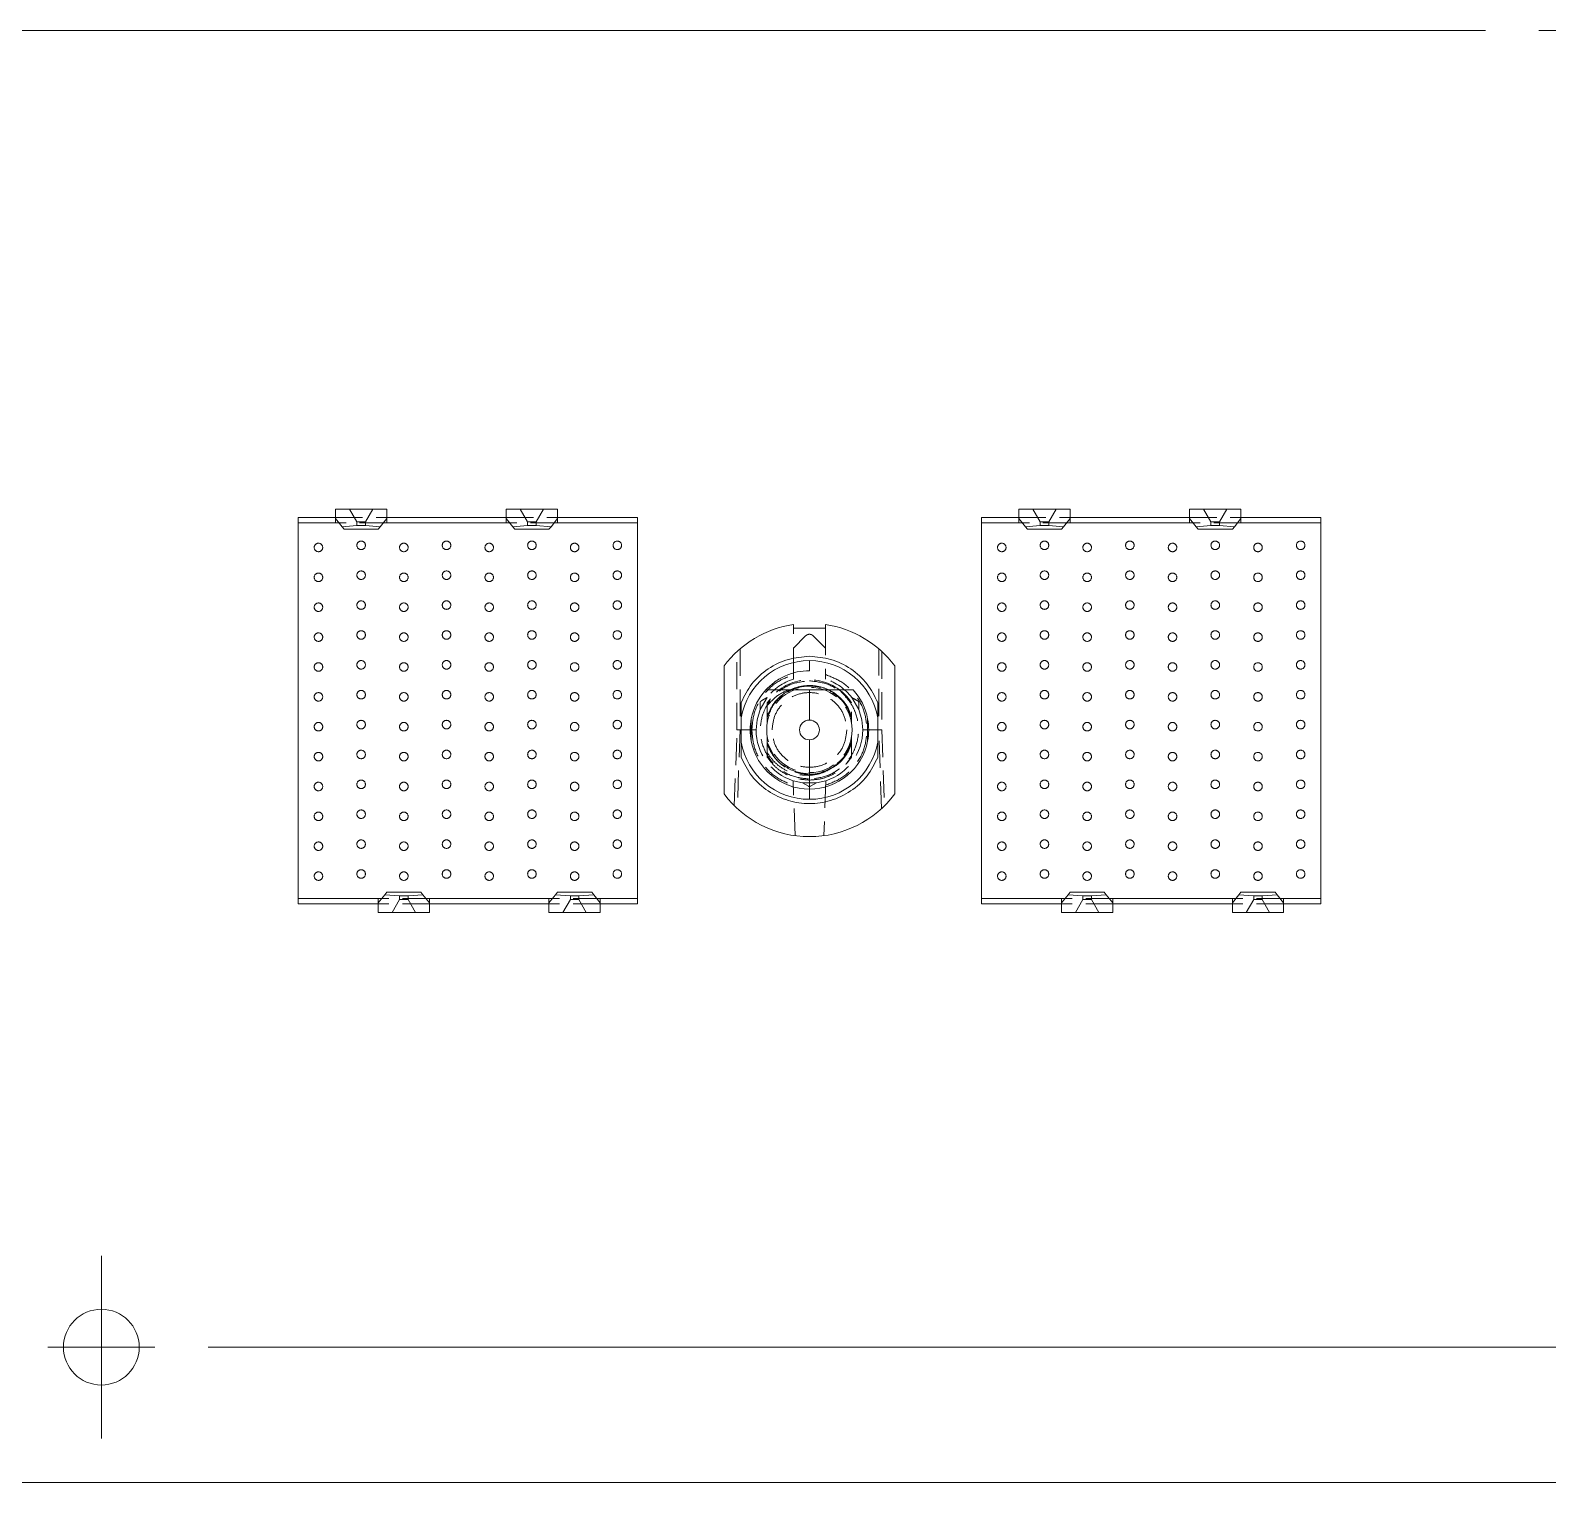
# Model space of a CAD drawing. Header units: millimetres. Extents: x -17 to 589, y 5 to 415.
# Drawn here: x 219.4 to 290.5, y 96.4 to 164.4 of the extents above; entities that cross this region are included whole.
import ezdxf

# ---------------------------------------------------------------- set-up
doc = ezdxf.new("R2010")
doc.units = ezdxf.units.MM
doc.linetypes.add('HIDDEN', pattern=[1.905, 1.27, -0.635])

# ---------------------------------------------------------------- blocks, each defined once
blk = doc.blocks.new('SW_CENTERMARKSYMBOL_1')
at = {"color": 0, "linetype": 'Continuous', "lineweight": 0}
for p, q in [((99.77, 0), (5, 0)), ((104.77, 0), (102.27, 0))]:
    blk.add_line(p, q, dxfattribs=at)
blk = doc.blocks.new('SW_CENTERMARKSYMBOL_0')
at = {"color": 0, "linetype": 'Continuous', "lineweight": 0}
for p, q in [((0, 2.5), (0, 4.275)), ((0, 0), (0, 2.5)), ((0, 0), (-2.5, 0)), ((0, 0), (0, -2.5)), ((0, 0), (2.5, 0)), ((134.7, 0), (5, 0)), ((0, -2.5), (0, -4.275))]:
    blk.add_line(p, q, dxfattribs=at)
blk = doc.blocks.new('d')
at = {"color": 5, "lineweight": 15}
blk.add_line((685.799, 50.932), (1117.599, 50.932), dxfattribs=at)
blk.add_circle((831.849, 57.282), 1.775, dxfattribs=at)
at = {"color": 5, "lineweight": 0}
for name, p in [('SW_CENTERMARKSYMBOL_1', (796.919, 118.982)), ('SW_CENTERMARKSYMBOL_0', (831.849, 57.282))]:
    blk.add_blockref(name, p, dxfattribs=at)

msp = doc.modelspace()

# ---------------------------------------------------------------- linework, layer by layer
at = {"color": 7, "linetype": 'Continuous', "lineweight": 15}
for p, q in [((231.9269, 141.6139), (233.6769, 141.6139)), ((231.9269, 141.6139), (231.9269, 141.3639)), ((233.6769, 141.5639), (233.6769, 142.0139)), ((233.6769, 142.0139), (234.3305, 142.0139)), ((233.9816, 141.1831), (233.6769, 141.5639)), ((233.6769, 141.3639), (233.6769, 141.5639)), ((234.3305, 142.0139), (234.6769, 141.4139)), ((234.3305, 142.0139), (235.4233, 142.0139)), ((235.0769, 141.4139), (235.4233, 142.0139)), ((235.4233, 142.0139), (236.0769, 142.0139)), ((235.7723, 141.1831), (236.0769, 141.5639)), ((236.0769, 142.0139), (236.0769, 141.5639)), ((236.0769, 141.6139), (241.6769, 141.6139)), ((236.0769, 141.5639), (236.0769, 141.3639)), ((241.6769, 141.5639), (241.6769, 142.0139)), ((241.6769, 142.0139), (242.3305, 142.0139)), ((241.9816, 141.1831), (241.6769, 141.5639)), ((241.6769, 141.3639), (241.6769, 141.5639)), ((242.3305, 142.0139), (242.6769, 141.4139)), ((242.3305, 142.0139), (243.4233, 142.0139)), ((243.0769, 141.4139), (243.4233, 142.0139)), ((243.4233, 142.0139), (244.0769, 142.0139)), ((244.0769, 141.5639), (243.7723, 141.1831)), ((244.0769, 142.0139), (244.0769, 141.5639)), ((244.0769, 141.6139), (247.8269, 141.6139)), ((244.0769, 141.5639), (244.0769, 141.3639)), ((247.8269, 141.6139), (247.8269, 141.3639)), ((263.9369, 141.6139), (265.6869, 141.6139)), ((263.9369, 141.6139), (263.9369, 141.3639)), ((265.6869, 141.5639), (265.6869, 142.0139)), ((265.6869, 142.0139), (266.3405, 142.0139)), ((265.9916, 141.1831), (265.6869, 141.5639)), ((265.6869, 141.3639), (265.6869, 141.5639)), ((266.3405, 142.0139), (266.6869, 141.4139)), ((266.3405, 142.0139), (267.4333, 142.0139)), ((267.0869, 141.4139), (267.4333, 142.0139)), ((267.4333, 142.0139), (268.0869, 142.0139)), ((267.7823, 141.1831), (268.0869, 141.5639)), ((268.0869, 142.0139), (268.0869, 141.5639)), ((268.0869, 141.6139), (273.6869, 141.6139)), ((268.0869, 141.5639), (268.0869, 141.3639)), ((273.6869, 141.5639), (273.6869, 142.0139)), ((273.6869, 142.0139), (274.3405, 142.0139)), ((273.9916, 141.1831), (273.6869, 141.5639)), ((273.6869, 141.3639), (273.6869, 141.5639)), ((274.3405, 142.0139), (274.6869, 141.4139)), ((274.3405, 142.0139), (275.4333, 142.0139)), ((275.0869, 141.4139), (275.4333, 142.0139)), ((275.4333, 142.0139), (276.0869, 142.0139)), ((276.0869, 141.5639), (275.7823, 141.1831)), ((276.0869, 142.0139), (276.0869, 141.5639)), ((276.0869, 141.6139), (279.8369, 141.6139)), ((276.0869, 141.5639), (276.0869, 141.3639)), ((279.8369, 141.6139), (279.8369, 141.3639)), ((231.9269, 141.3639), (231.9269, 123.7639)), ((233.6769, 141.3639), (231.9269, 141.3639)), ((233.9816, 141.1831), (234.6769, 141.2439)), ((234.0769, 141.0639), (233.9816, 141.1831)), ((235.6769, 141.0639), (234.0769, 141.0639)), ((235.0769, 141.4139), (234.6769, 141.4139)), ((234.6769, 141.4139), (234.6769, 141.2439)), ((234.6769, 141.2439), (235.0769, 141.2439)), ((235.0769, 141.2439), (235.0769, 141.4139)), ((235.0769, 141.2439), (235.7723, 141.1831)), ((235.7723, 141.1831), (235.6769, 141.0639)), ((241.6769, 141.3639), (236.0769, 141.3639)), ((241.9816, 141.1831), (242.6769, 141.2439)), ((242.0769, 141.0639), (241.9816, 141.1831)), ((243.6769, 141.0639), (242.0769, 141.0639)), ((242.6769, 141.4139), (242.6769, 141.2439)), ((243.0769, 141.4139), (242.6769, 141.4139)), ((242.6769, 141.2439), (243.0769, 141.2439)), ((243.0769, 141.2439), (243.0769, 141.4139)), ((243.0769, 141.2439), (243.7723, 141.1831)), ((243.7723, 141.1831), (243.6769, 141.0639)), ((247.8269, 141.3639), (244.0769, 141.3639)), ((247.8269, 123.7639), (247.8269, 141.3639)), ((263.9369, 141.3639), (263.9369, 123.7639)), ((265.6869, 141.3639), (263.9369, 141.3639)), ((265.9916, 141.1831), (266.6869, 141.2439)), ((266.0869, 141.0639), (265.9916, 141.1831)), ((267.6869, 141.0639), (266.0869, 141.0639)), ((266.6869, 141.4139), (266.6869, 141.2439)), ((267.0869, 141.4139), (266.6869, 141.4139)), ((266.6869, 141.2439), (267.0869, 141.2439)), ((267.0869, 141.2439), (267.0869, 141.4139)), ((267.0869, 141.2439), (267.7823, 141.1831)), ((267.7823, 141.1831), (267.6869, 141.0639)), ((273.6869, 141.3639), (268.0869, 141.3639)), ((273.9916, 141.1831), (274.6869, 141.2439)), ((274.0869, 141.0639), (273.9916, 141.1831)), ((275.6869, 141.0639), (274.0869, 141.0639)), ((274.6869, 141.4139), (274.6869, 141.2439)), ((275.0869, 141.4139), (274.6869, 141.4139)), ((274.6869, 141.2439), (275.0869, 141.2439)), ((275.0869, 141.2439), (275.0869, 141.4139)), ((275.0869, 141.2439), (275.7823, 141.1831)), ((275.7823, 141.1831), (275.6869, 141.0639)), ((279.8369, 141.3639), (276.0869, 141.3639)), ((279.8369, 123.7639), (279.8369, 141.3639)), ((255.1269, 136.6073), (255.1269, 136.4389)), ((256.6269, 136.6073), (256.6269, 136.4389)), ((256.6269, 136.4389), (255.1269, 136.4389)), ((251.8769, 134.6639), (251.8769, 128.6639)), ((255.8769, 134.9139), (255.8769, 134.4389)), ((259.8769, 128.6639), (259.8769, 134.6639)), ((255.8769, 132.1287), (255.8769, 133.5389)), ((255.8769, 128.8889), (255.8769, 131.1991)), ((255.8769, 128.8889), (255.8769, 128.4139)), ((231.9269, 123.7639), (235.6769, 123.7639)), ((231.9269, 123.7639), (231.9269, 123.5139)), ((235.9816, 123.9447), (235.6769, 123.5639)), ((235.6769, 123.5639), (235.6769, 123.7639)), ((235.9816, 123.9447), (236.0769, 124.0639)), ((236.6769, 123.8839), (235.9816, 123.9447)), ((236.0769, 124.0639), (237.6769, 124.0639)), ((236.6769, 123.7139), (236.3305, 123.1139)), ((237.0769, 123.8839), (236.6769, 123.8839)), ((236.6769, 123.8839), (236.6769, 123.7139)), ((236.6769, 123.7139), (237.0769, 123.7139)), ((237.7723, 123.9447), (237.0769, 123.8839)), ((237.0769, 123.7139), (237.0769, 123.8839)), ((237.4233, 123.1139), (237.0769, 123.7139)), ((237.6769, 124.0639), (237.7723, 123.9447)), ((237.7723, 123.9447), (238.0769, 123.5639)), ((238.0769, 123.7639), (243.6769, 123.7639)), ((238.0769, 123.7639), (238.0769, 123.5639)), ((243.6769, 123.5639), (243.9814, 123.9445)), ((243.6769, 123.5639), (243.6769, 123.7639)), ((243.9814, 123.9445), (244.0769, 124.0639)), ((244.6769, 123.8839), (243.9814, 123.9445)), ((244.0769, 124.0639), (245.6769, 124.0639)), ((244.6769, 123.7139), (244.3305, 123.1139)), ((245.0769, 123.8839), (244.6769, 123.8839)), ((244.6769, 123.8839), (244.6769, 123.7139)), ((244.6769, 123.7139), (245.0769, 123.7139)), ((245.7724, 123.9445), (245.0769, 123.8839)), ((245.0769, 123.7139), (245.0769, 123.8839)), ((245.4233, 123.1139), (245.0769, 123.7139)), ((245.6769, 124.0639), (245.7724, 123.9445)), ((245.7724, 123.9445), (246.0769, 123.5639)), ((246.0769, 123.7639), (247.8269, 123.7639)), ((246.0769, 123.7639), (246.0769, 123.5639)), ((247.8269, 123.5139), (247.8269, 123.7639)), ((263.9369, 123.7639), (267.6869, 123.7639)), ((263.9369, 123.7639), (263.9369, 123.5139)), ((267.9916, 123.9447), (267.6869, 123.5639)), ((267.6869, 123.5639), (267.6869, 123.7639)), ((267.9916, 123.9447), (268.0869, 124.0639)), ((268.6869, 123.8839), (267.9916, 123.9447)), ((268.0869, 124.0639), (269.6869, 124.0639)), ((268.6869, 123.7139), (268.3405, 123.1139)), ((269.0869, 123.8839), (268.6869, 123.8839)), ((268.6869, 123.8839), (268.6869, 123.7139)), ((268.6869, 123.7139), (269.0869, 123.7139)), ((269.7823, 123.9447), (269.0869, 123.8839)), ((269.0869, 123.7139), (269.0869, 123.8839)), ((269.4333, 123.1139), (269.0869, 123.7139)), ((269.6869, 124.0639), (269.7823, 123.9447)), ((269.7823, 123.9447), (270.0869, 123.5639)), ((270.0869, 123.7639), (275.6869, 123.7639)), ((270.0869, 123.7639), (270.0869, 123.5639)), ((275.6869, 123.5639), (275.9914, 123.9445)), ((275.6869, 123.5639), (275.6869, 123.7639)), ((275.9914, 123.9445), (276.0869, 124.0639)), ((276.6869, 123.8839), (275.9914, 123.9445)), ((276.0869, 124.0639), (277.6869, 124.0639)), ((276.6869, 123.7139), (276.3405, 123.1139)), ((277.0869, 123.8839), (276.6869, 123.8839)), ((276.6869, 123.8839), (276.6869, 123.7139)), ((276.6869, 123.7139), (277.0869, 123.7139)), ((277.7824, 123.9445), (277.0869, 123.8839)), ((277.0869, 123.7139), (277.0869, 123.8839)), ((277.4333, 123.1139), (277.0869, 123.7139)), ((277.6869, 124.0639), (277.7824, 123.9445)), ((277.7824, 123.9445), (278.0869, 123.5639)), ((278.0869, 123.7639), (279.8369, 123.7639)), ((278.0869, 123.7639), (278.0869, 123.5639)), ((279.8369, 123.5139), (279.8369, 123.7639)), ((231.9269, 123.5139), (235.6769, 123.5139)), ((235.6769, 123.1139), (235.6769, 123.5639)), ((236.3305, 123.1139), (235.6769, 123.1139)), ((237.4233, 123.1139), (236.3305, 123.1139)), ((238.0769, 123.1139), (237.4233, 123.1139)), ((238.0769, 123.5639), (238.0769, 123.1139)), ((243.6769, 123.5139), (238.0769, 123.5139)), ((243.6769, 123.1139), (243.6769, 123.5639)), ((244.3305, 123.1139), (243.6769, 123.1139)), ((245.4233, 123.1139), (244.3305, 123.1139)), ((246.0769, 123.1139), (245.4233, 123.1139)), ((246.0769, 123.5639), (246.0769, 123.1139)), ((247.8269, 123.5139), (246.0769, 123.5139)), ((263.9369, 123.5139), (267.6869, 123.5139)), ((267.6869, 123.1139), (267.6869, 123.5639)), ((268.3405, 123.1139), (267.6869, 123.1139)), ((269.4333, 123.1139), (268.3405, 123.1139)), ((270.0869, 123.1139), (269.4333, 123.1139)), ((270.0869, 123.5639), (270.0869, 123.1139)), ((275.6869, 123.5139), (270.0869, 123.5139)), ((275.6869, 123.1139), (275.6869, 123.5639)), ((276.3405, 123.1139), (275.6869, 123.1139)), ((277.4333, 123.1139), (276.3405, 123.1139)), ((278.0869, 123.1139), (277.4333, 123.1139)), ((278.0869, 123.5639), (278.0869, 123.1139)), ((279.8369, 123.5139), (278.0869, 123.5139)), ((76.6569, 96.3939), (508.4569, 96.3939))]:
    msp.add_line(p, q, dxfattribs=at)
at = {"color": 7, "linetype": 'HIDDEN', "lineweight": 0}
for p, q in [((233.6769, 141.6139), (236.0769, 141.6139)), ((241.6769, 141.6139), (244.0769, 141.6139)), ((265.6869, 141.6139), (268.0869, 141.6139)), ((273.6869, 141.6139), (276.0869, 141.6139)), ((236.0769, 141.3639), (233.6769, 141.3639)), ((244.0769, 141.3639), (241.6769, 141.3639)), ((268.0869, 141.3639), (265.6869, 141.3639)), ((276.0869, 141.3639), (273.6869, 141.3639)), ((255.1269, 134.2576), (255.1269, 136.4389)), ((255.1269, 135.4987), (255.7001, 136.072)), ((256.0537, 136.072), (256.6269, 135.4987)), ((256.6269, 136.4389), (256.6269, 134.2576)), ((252.4826, 131.6639), (252.4826, 135.3352)), ((252.6269, 135.4636), (252.6269, 132.3142)), ((259.1269, 132.3142), (259.1269, 135.4636)), ((259.2713, 135.3352), (259.2713, 131.6639)), ((253.8914, 133.183), (253.5686, 132.6238)), ((254.0513, 133.1157), (253.9019, 132.9374)), ((254.0513, 133.1157), (253.9019, 132.9374)), ((253.9019, 132.9374), (253.9019, 131.9791)), ((257.2746, 133.5531), (257.8519, 132.9374)), ((258.1853, 132.6238), (257.8624, 133.183)), ((253.9019, 132.6648), (253.9019, 132.3148)), ((254.0638, 132.6296), (253.9019, 132.3148)), ((253.9019, 132.2299), (254.0495, 132.5428)), ((257.5579, 132.8865), (257.8519, 132.3148)), ((257.558, 132.8865), (257.8519, 132.3148)), ((257.6921, 132.5689), (257.8519, 132.2299)), ((257.8519, 132.3148), (257.728, 132.5559)), ((257.8519, 132.5172), (257.8519, 132.3148)), ((257.8519, 131.9791), (257.8519, 132.2299)), ((252.3584, 128.1114), (252.4825, 131.6639)), ((252.6269, 131.6639), (252.4826, 131.6639)), ((252.6269, 131.6639), (252.4982, 127.9782)), ((252.6269, 131.6639), (253.1769, 131.6639)), ((253.3769, 131.6639), (253.1769, 131.6639)), ((258.5769, 131.6639), (258.3769, 131.6639)), ((258.5769, 131.6639), (259.1269, 131.6639)), ((259.2556, 127.9782), (259.1269, 131.6639)), ((259.1269, 131.6639), (259.2713, 131.6639)), ((259.2714, 131.6639), (259.3954, 128.1114)), ((253.9019, 131.3487), (253.9019, 130.5913)), ((253.9019, 131.013), (253.9019, 130.3904)), ((253.9019, 131.013), (254.1094, 130.6095)), ((254.1644, 130.5414), (253.902, 131.0979)), ((254.1644, 130.5414), (253.902, 131.0979)), ((257.8519, 131.0979), (257.4907, 130.3924)), ((257.8519, 131.013), (257.5876, 130.499)), ((257.5876, 130.499), (257.8519, 131.013)), ((257.8519, 131.013), (257.5876, 130.499)), ((257.8519, 131.0979), (257.601, 130.5658)), ((257.8519, 131.0979), (257.601, 130.5658)), ((257.6221, 130.566), (257.8519, 131.013)), ((257.8519, 131.0979), (257.8519, 131.3487)), ((257.8519, 130.3904), (257.8519, 131.013)), ((258.6019, 131.1395), (258.6019, 131.1395)), ((253.9019, 130.3904), (254.1311, 130.1169)), ((257.6459, 130.1445), (257.8519, 130.3904)), ((255.3878, 129.3752), (255.8769, 129.3139)), ((255.2019, 126.7097), (255.112, 129.2838)), ((255.5541, 129.1848), (255.112, 129.2838)), ((255.8269, 129.0273), (255.5541, 129.1848)), ((255.5541, 129.1848), (256.1998, 129.1848)), ((255.8769, 129.3139), (256.0996, 129.3418)), ((256.1998, 129.1848), (255.9269, 129.0273)), ((256.6418, 129.2838), (256.1998, 129.1848)), ((256.6418, 129.2838), (256.5519, 126.7097)), ((238.0769, 123.7639), (235.6769, 123.7639)), ((246.0769, 123.7639), (243.6769, 123.7639)), ((270.0869, 123.7639), (267.6869, 123.7639)), ((278.0869, 123.7639), (275.6869, 123.7639)), ((238.0769, 123.5139), (235.6769, 123.5139)), ((246.0769, 123.5139), (243.6769, 123.5139)), ((270.0869, 123.5139), (267.6869, 123.5139)), ((278.0869, 123.5139), (275.6869, 123.5139))]:
    msp.add_line(p, q, dxfattribs=at)
at = {"color": 7, "linetype": 'HIDDEN', "lineweight": 0, "flags": 128}
for points in [[(253.9019, 132.9374), (253.9019, 132.9374)], [(253.9019, 132.9374), (253.9019, 132.9374)], [(253.9019, 132.9374), (253.9019, 132.9374)], [(253.9019, 132.9374), (253.9019, 132.9374)], [(253.9019, 132.9374), (253.9019, 132.9374)], [(253.9019, 132.9374), (253.9019, 132.9374)], [(253.9019, 132.9374), (253.9019, 132.9374)], [(253.9019, 132.9374), (253.9019, 132.9374)], [(255.1008, 133.5931), (255.1294, 133.5969), (255.1384, 133.597), (255.1397, 133.5968), (255.1405, 133.5964), (255.1407, 133.5962), (255.1407, 133.5962), (255.1407, 133.5961), (255.1408, 133.5961), (255.1408, 133.5961), (255.1408, 133.5961), (255.1408, 133.5961), (255.1408, 133.5962), (255.1407, 133.5964), (255.1407, 133.5965), (255.1407, 133.5965), (255.1407, 133.5965), (255.1407, 133.5965), (255.1407, 133.5965), (255.1407, 133.5964), (255.1408, 133.5962), (255.1408, 133.596), (255.1409, 133.5959), (255.1409, 133.5959), (255.1409, 133.5958), (255.1409, 133.5958), (255.1409, 133.5958), (255.1409, 133.5958), (255.1409, 133.5955), (255.1408, 133.5951), (255.1405, 133.5944), (255.1375, 133.5918), (255.008, 133.5276), (254.845, 133.4404)], [(257.8519, 132.9374), (257.8519, 132.9374)], [(253.3769, 131.6639), (253.4207, 132.1295), (253.5686, 132.6238)], [(257.8519, 132.2299), (257.8519, 132.2299)], [(257.8519, 132.2299), (257.8519, 132.2299)], [(257.8519, 132.2299), (257.8519, 132.2299)], [(257.8519, 132.2299), (257.8519, 132.2299)], [(257.8519, 132.2299), (257.8519, 132.2299)], [(258.1853, 132.6238), (258.3332, 132.1295), (258.3769, 131.6639)], [(253.9019, 131.9791), (253.9019, 131.9791)], [(253.9019, 131.3487), (253.9019, 131.3487)], [(257.8519, 131.0979), (257.8519, 131.0979)], [(257.8519, 131.0979), (257.8519, 131.0979)], [(257.8519, 131.0979), (257.8519, 131.0979)], [(257.8519, 131.0979), (257.8519, 131.0979)], [(257.8519, 131.0979), (257.8519, 131.0979)], [(257.8519, 131.0979), (257.8519, 131.0979)], [(257.8519, 131.0979), (257.8519, 131.0979)], [(257.8519, 131.0979), (257.8519, 131.0979)], [(253.9019, 130.3904), (253.9019, 130.3904)], [(253.9019, 130.3904), (253.9019, 130.3904)], [(253.9019, 130.3904), (253.9019, 130.3904)], [(253.9019, 130.3904), (253.9019, 130.3904)], [(253.9019, 130.3904), (253.9019, 130.3904)], [(253.9019, 130.3904), (253.9019, 130.3904)], [(253.9019, 130.3904), (253.9019, 130.3904)], [(254.0977, 130.6367), (254.0977, 130.6367)], [(257.8519, 130.3904), (257.8519, 130.3904)], [(254.8497, 129.8847), (254.8497, 129.8847)]]:
    msp.add_lwpolyline(points, dxfattribs=at)
at = {"color": 7, "linetype": 'HIDDEN', "lineweight": 0}
for centre, radius in [((232.8769, 140.2139), 0.2), ((234.8769, 140.3139), 0.2), ((236.8769, 140.2139), 0.2), ((238.8769, 140.3139), 0.2), ((240.8769, 140.2139), 0.2), ((242.8769, 140.3139), 0.2), ((244.8769, 140.2139), 0.2), ((246.8769, 140.3139), 0.2), ((264.8869, 140.2139), 0.2), ((266.8869, 140.3139), 0.2), ((268.8869, 140.2139), 0.2), ((270.8869, 140.3139), 0.2), ((272.8869, 140.2139), 0.2), ((274.8869, 140.3139), 0.2), ((276.8869, 140.2139), 0.2), ((278.8869, 140.3139), 0.2), ((232.8769, 138.8139), 0.2), ((234.8769, 138.9139), 0.2), ((236.8769, 138.8139), 0.2), ((238.8769, 138.9139), 0.2), ((240.8769, 138.8139), 0.2), ((242.8769, 138.9139), 0.2), ((244.8769, 138.8139), 0.2), ((246.8769, 138.9139), 0.2), ((264.8869, 138.8139), 0.2), ((266.8869, 138.9139), 0.2), ((268.8869, 138.8139), 0.2), ((270.8869, 138.9139), 0.2), ((272.8869, 138.8139), 0.2), ((274.8869, 138.9139), 0.2), ((276.8869, 138.8139), 0.2), ((278.8869, 138.9139), 0.2), ((232.8769, 137.4139), 0.2), ((234.8769, 137.5139), 0.2), ((236.8769, 137.4139), 0.2), ((238.8769, 137.5139), 0.2), ((240.8769, 137.4139), 0.2), ((242.8769, 137.5139), 0.2), ((244.8769, 137.4139), 0.2), ((246.8769, 137.5139), 0.2), ((264.8869, 137.4139), 0.2), ((266.8869, 137.5139), 0.2), ((268.8869, 137.4139), 0.2), ((270.8869, 137.5139), 0.2), ((272.8869, 137.4139), 0.2), ((274.8869, 137.5139), 0.2), ((276.8869, 137.4139), 0.2), ((278.8869, 137.5139), 0.2), ((232.8769, 136.0139), 0.2), ((234.8769, 136.1139), 0.2), ((236.8769, 136.0139), 0.2), ((238.8769, 136.1139), 0.2), ((240.8769, 136.0139), 0.2), ((242.8769, 136.1139), 0.2), ((244.8769, 136.0139), 0.2), ((246.8769, 136.1139), 0.2), ((264.8869, 136.0139), 0.2), ((266.8869, 136.1139), 0.2), ((268.8869, 136.0139), 0.2), ((270.8869, 136.1139), 0.2), ((272.8869, 136.0139), 0.2), ((274.8869, 136.1139), 0.2), ((276.8869, 136.0139), 0.2), ((278.8869, 136.1139), 0.2), ((232.8769, 134.6139), 0.2), ((234.8769, 134.7139), 0.2), ((236.8769, 134.6139), 0.2), ((238.8769, 134.7139), 0.2), ((240.8769, 134.6139), 0.2), ((242.8769, 134.7139), 0.2), ((244.8769, 134.6139), 0.2), ((246.8769, 134.7139), 0.2), ((264.8869, 134.6139), 0.2), ((266.8869, 134.7139), 0.2), ((268.8869, 134.6139), 0.2), ((270.8869, 134.7139), 0.2), ((272.8869, 134.6139), 0.2), ((274.8869, 134.7139), 0.2), ((276.8869, 134.6139), 0.2), ((278.8869, 134.7139), 0.2), ((255.8769, 131.6639), 2), ((232.8769, 133.2139), 0.2), ((234.8769, 133.3139), 0.2), ((236.8769, 133.2139), 0.2), ((238.8769, 133.3139), 0.2), ((240.8769, 133.2139), 0.2), ((242.8769, 133.3139), 0.2), ((244.8769, 133.2139), 0.2), ((246.8769, 133.3139), 0.2), ((264.8869, 133.2139), 0.2), ((266.8869, 133.3139), 0.2), ((268.8869, 133.2139), 0.2), ((270.8869, 133.3139), 0.2), ((272.8869, 133.2139), 0.2), ((274.8869, 133.3139), 0.2), ((276.8869, 133.2139), 0.2), ((278.8869, 133.3139), 0.2), ((232.8769, 131.8139), 0.2), ((234.8769, 131.9139), 0.2), ((236.8769, 131.8139), 0.2), ((238.8769, 131.9139), 0.2), ((240.8769, 131.8139), 0.2), ((242.8769, 131.9139), 0.2), ((244.8769, 131.8139), 0.2), ((246.8769, 131.9139), 0.2), ((264.8869, 131.8139), 0.2), ((266.8869, 131.9139), 0.2), ((268.8869, 131.8139), 0.2), ((270.8869, 131.9139), 0.2), ((272.8869, 131.8139), 0.2), ((274.8869, 131.9139), 0.2), ((276.8869, 131.8139), 0.2), ((278.8869, 131.9139), 0.2), ((232.8769, 130.4139), 0.2), ((234.8769, 130.5139), 0.2), ((236.8769, 130.4139), 0.2), ((238.8769, 130.5139), 0.2), ((240.8769, 130.4139), 0.2), ((242.8769, 130.5139), 0.2), ((244.8769, 130.4139), 0.2), ((246.8769, 130.5139), 0.2), ((264.8869, 130.4139), 0.2), ((266.8869, 130.5139), 0.2), ((268.8869, 130.4139), 0.2), ((270.8869, 130.5139), 0.2), ((272.8869, 130.4139), 0.2), ((274.8869, 130.5139), 0.2), ((276.8869, 130.4139), 0.2), ((278.8869, 130.5139), 0.2), ((232.8769, 129.0139), 0.2), ((234.8769, 129.1139), 0.2), ((236.8769, 129.0139), 0.2), ((238.8769, 129.1139), 0.2), ((240.8769, 129.0139), 0.2), ((242.8769, 129.1139), 0.2), ((244.8769, 129.0139), 0.2), ((246.8769, 129.1139), 0.2), ((264.8869, 129.0139), 0.2), ((266.8869, 129.1139), 0.2), ((268.8869, 129.0139), 0.2), ((270.8869, 129.1139), 0.2), ((272.8869, 129.0139), 0.2), ((274.8869, 129.1139), 0.2), ((276.8869, 129.0139), 0.2), ((278.8869, 129.1139), 0.2), ((232.8769, 127.6139), 0.2), ((234.8769, 127.7139), 0.2), ((236.8769, 127.6139), 0.2), ((238.8769, 127.7139), 0.2), ((240.8769, 127.6139), 0.2), ((242.8769, 127.7139), 0.2), ((244.8769, 127.6139), 0.2), ((246.8769, 127.7139), 0.2), ((264.8869, 127.6139), 0.2), ((266.8869, 127.7139), 0.2), ((268.8869, 127.6139), 0.2), ((270.8869, 127.7139), 0.2), ((272.8869, 127.6139), 0.2), ((274.8869, 127.7139), 0.2), ((276.8869, 127.6139), 0.2), ((278.8869, 127.7139), 0.2), ((234.8769, 126.3139), 0.2), ((238.8769, 126.3139), 0.2), ((242.8769, 126.3139), 0.2), ((246.8769, 126.3139), 0.2), ((266.8869, 126.3139), 0.2), ((270.8869, 126.3139), 0.2), ((274.8869, 126.3139), 0.2), ((278.8869, 126.3139), 0.2), ((232.8769, 126.2139), 0.2), ((236.8769, 126.2139), 0.2), ((240.8769, 126.2139), 0.2), ((244.8769, 126.2139), 0.2), ((264.8869, 126.2139), 0.2), ((268.8869, 126.2139), 0.2), ((272.8869, 126.2139), 0.2), ((276.8869, 126.2139), 0.2), ((234.8769, 124.9139), 0.2), ((238.8769, 124.9139), 0.2), ((242.8769, 124.9139), 0.2), ((246.8769, 124.9139), 0.2), ((266.8869, 124.9139), 0.2), ((270.8869, 124.9139), 0.2), ((274.8869, 124.9139), 0.2), ((278.8869, 124.9139), 0.2), ((232.8769, 124.8139), 0.2), ((236.8769, 124.8139), 0.2), ((240.8769, 124.8139), 0.2), ((244.8769, 124.8139), 0.2), ((264.8869, 124.8139), 0.2), ((268.8869, 124.8139), 0.2), ((272.8869, 124.8139), 0.2), ((276.8869, 124.8139), 0.2)]:
    msp.add_circle(centre, radius, dxfattribs=at)
at = {"color": 7, "linetype": 'Continuous', "lineweight": 15}
msp.add_circle((222.7069, 102.7439), 1.775, dxfattribs=at)
for radius, start, end in [(5, 98.626927, 143.130102), (5, 36.869898, 81.373073), (3.25, 90, 169.936726), (3.25, 10.063274, 90), (2.775, 137.49336, 169.107053), (2.775, 10.893239, 42.506629), (2.775, 169.106678, 190.893764), (0.4648, 90, 270), (0.4648, 270, 90), (2.775, 349.10676, 10.892947), (3.25, 190.063274, 270), (2.775, 190.892947, 270), (2.775, 270, 349.107053), (3.25, 270, 349.936726), (5, 216.869898, 323.130102)]:
    msp.add_arc((255.8769, 131.6639), radius, start, end, dxfattribs=at)
at = {"color": 7, "linetype": 'HIDDEN', "lineweight": 0}
for radius, start, end in [(2.5, 107.457603, 142.57976), (2.35, 53.505811, 147.185082), (2.5, 37.42024, 72.542397), (2.5, 180, 252.184311), (2.5, 287.815689, 0)]:
    msp.add_arc((255.8769, 131.6639), radius, start, end, dxfattribs=at)
for points in [[(255.7001, 136.072), (255.726, 136.0925), (255.7776, 136.1335), (255.8769, 136.151), (255.9762, 136.1335), (256.0279, 136.0925), (256.0537, 136.072)], [(254.1269, 131.6639), (254.1532, 131.8929), (254.2058, 132.351), (254.6105, 132.9335), (255.189, 133.3228), (255.8769, 133.4595), (256.5649, 133.3228), (257.1433, 132.9335), (257.548, 132.351), (257.6006, 131.8929), (257.6269, 131.6639)], [(257.8519, 132.2299), (257.8037, 132.3691), (257.7073, 132.6475), (257.5283, 132.8816), (257.4388, 132.9986)], [(257.6269, 131.6639), (257.6006, 131.4349), (257.548, 130.9768), (257.1433, 130.3942), (256.5649, 130.005), (255.8769, 129.8683), (255.189, 130.005), (254.6105, 130.3942), (254.2058, 130.9768), (254.1532, 131.4349), (254.1269, 131.6639)], [(253.9019, 130.3904), (254.0197, 130.2336), (254.2554, 129.9202), (254.742, 129.5817), (255.2902, 129.3561), (255.6814, 129.328), (255.8769, 129.3139)], [(255.8769, 129.3139), (256.0725, 129.328), (256.4636, 129.3561), (257.0118, 129.5817), (257.4985, 129.9202), (257.7341, 130.2336), (257.8519, 130.3904)], [(255.9269, 129.0273), (255.919, 129.0235), (255.9032, 129.0159), (255.8769, 129.0129), (255.8506, 129.0159), (255.8348, 129.0235), (255.8269, 129.0273)]]:
    msp.add_open_spline(points, degree=3, dxfattribs=at)
at = {"color": 7, "linetype": 'Continuous', "lineweight": 15}
for points, knots in [([(252.6769, 132.9533), (252.8281, 133.253), (253.1374, 133.8662), (253.9224, 134.5642), (254.864, 135.0297), (255.5484, 135.0863), (255.883, 135.1139)], [0, 0, 0, 0, 0.2443904, 0.5, 0.7556096, 1, 1, 1, 1]), ([(255.883, 135.1139), (256.2165, 135.0853), (256.8987, 135.0267), (257.8364, 134.5605), (258.618, 133.8636), (258.9262, 133.2522), (259.0769, 132.9533)], [0, 0, 0, 0, 0.2444238, 0.5, 0.7555762, 1, 1, 1, 1]), ([(255.8769, 134.4389), (255.6852, 134.4275), (255.3016, 134.4046), (254.7525, 134.2198), (254.2452, 133.9399), (253.9692, 133.6726), (253.8312, 133.5389)], [0, 0, 0, 0, 0.2500002, 0.5000003, 0.7500002, 1, 1, 1, 1]), ([(252.6769, 132.9533), (252.6769, 132.8188), (252.6769, 132.645), (252.6769, 132.4507), (252.6769, 132.3701), (252.6769, 132.3161), (252.6769, 132.2765), (252.6769, 132.2503), (252.6769, 132.2363), (252.6769, 132.2322), (252.6769, 132.2319), (252.6769, 132.2318)], [0, 0, 0, 0, 0.5219302, 0.6747067, 0.7796367, 0.8517307, 0.9016652, 0.9545658, 0.9758811, 0.9930943, 1, 1, 1, 1]), ([(255.8769, 133.5389), (255.682, 133.5389), (255.1776, 133.5389), (254.4958, 133.5389), (254.0468, 133.5389), (253.8312, 133.5389)], [0, 0, 0, 0, 0.24652569, 0.6381396, 1, 1, 1, 1]), ([(257.9227, 133.5389), (257.4851, 133.5389), (256.8821, 133.5389), (256.0933, 133.5389), (255.8769, 133.5389)], [0, 0, 0, 0, 0.7257574, 1, 1, 1, 1]), ([(259.0769, 132.9533), (259.0769, 132.8188), (259.0769, 132.645), (259.0769, 132.4507), (259.0769, 132.3701), (259.0769, 132.3161), (259.0769, 132.2765), (259.0769, 132.2503), (259.0769, 132.2363), (259.0769, 132.2322), (259.0769, 132.2319), (259.0769, 132.2318)], [0, 0, 0, 0, 0.5219302, 0.6747067, 0.7796367, 0.8517307, 0.9016652, 0.9545658, 0.9758811, 0.9930943, 1, 1, 1, 1]), ([(252.6769, 132.2318), (252.6769, 132.0558), (252.6769, 131.7034), (252.6769, 131.3103), (252.6769, 131.1179), (252.6769, 131.096)], [0, 0, 0, 0, 0.46910025, 0.93961319, 1, 1, 1, 1]), ([(259.0769, 132.2318), (259.0769, 132.0558), (259.0769, 131.7034), (259.0769, 131.3103), (259.0769, 131.1179), (259.0769, 131.096)], [0, 0, 0, 0, 0.4691002, 0.9396132, 1, 1, 1, 1]), ([(253.1519, 132.1883), (253.1519, 131.8982), (253.1519, 131.5451), (253.1519, 131.2009), (253.1519, 131.1395)], [0, 0, 0, 0, 0.821497, 1, 1, 1, 1]), ([(258.6019, 131.1395), (258.6019, 131.4296), (258.6019, 131.7827), (258.6019, 132.1269), (258.6019, 132.1883)], [0, 0, 0, 0, 0.8214863, 1, 1, 1, 1]), ([(252.6769, 131.096), (252.6769, 131.0955), (252.6769, 131.0943), (252.6769, 131.0826), (252.6769, 131.0391), (252.6769, 130.8426), (252.6769, 130.6087), (252.6769, 130.4125), (252.6769, 130.3745)], [0, 0, 0, 0, 0.01692941, 0.03930051, 0.08169503, 0.23619785, 0.85215674, 1, 1, 1, 1]), ([(259.0769, 131.096), (259.0769, 131.0955), (259.0769, 131.0943), (259.0769, 131.0826), (259.0769, 131.0391), (259.0769, 130.8426), (259.0769, 130.6087), (259.0769, 130.4125), (259.0769, 130.3745)], [0, 0, 0, 0, 0.0169294, 0.0393005, 0.081695, 0.2361978, 0.8521567, 1, 1, 1, 1]), ([(259.0769, 130.3745), (258.926, 130.0755), (258.6172, 129.4638), (257.8339, 128.7617), (256.8943, 128.3133), (255.8769, 128.1653), (254.8596, 128.3133), (253.9199, 128.7617), (253.1366, 129.4638), (252.8279, 130.0755), (252.6769, 130.3745)], [0, 0, 0, 0, 0.1222036, 0.25, 0.3777964, 0.5, 0.6222036, 0.75, 0.8777964, 1, 1, 1, 1])]:
    msp.add_open_spline(points, degree=3, knots=knots, dxfattribs=at)
at = {"color": 7, "linetype": 'HIDDEN', "lineweight": 0}
for points, knots in [([(253.1769, 131.6639), (253.2027, 131.9465), (253.2557, 132.527), (253.6834, 133.313), (254.3197, 133.9422), (254.8626, 134.1544), (255.1269, 134.2576)], [0, 0, 0, 0, 0.2433924, 0.5, 0.7566076, 1, 1, 1, 1]), ([(255.8769, 129.3639), (255.5877, 129.3948), (255.1412, 129.4425), (254.6051, 129.7288), (254.2397, 130.026), (253.9404, 130.392), (253.6631, 130.928), (253.5211, 131.6639), (253.6631, 132.3996), (253.9403, 132.9357), (254.2394, 133.3016), (254.6049, 133.5989), (255.1411, 133.8853), (255.5877, 133.933), (255.8769, 133.9639)], [0, 0, 0, 0, 0.1197215, 0.1848235, 0.25, 0.315102, 0.3802785, 0.5, 0.6197215, 0.6848235, 0.75, 0.815102, 0.8802785, 1, 1, 1, 1]), ([(257.0957, 133.3488), (256.9082, 133.46), (256.5333, 133.6823), (255.8757, 133.7756), (255.2256, 133.6756), (254.6403, 133.3756), (254.1621, 132.9146), (253.9887, 132.5147), (253.9019, 132.3148)], [0, 0, 0, 0, 0.1666667, 0.3333333, 0.5, 0.6666666, 0.8333333, 1, 1, 1, 1]), ([(253.9019, 132.3148), (253.9886, 132.5147), (254.162, 132.9146), (254.6405, 133.3759), (255.2249, 133.6748), (255.8783, 133.7788), (256.5235, 133.6704), (257.0364, 133.437), (257.2605, 133.1924), (257.3378, 133.108)], [0, 0, 0, 0, 0.1532182, 0.3064365, 0.4596547, 0.6128729, 0.7660911, 0.9193093, 1, 1, 1, 1]), ([(257.4069, 133.0393), (257.3082, 133.1486), (257.0638, 133.4194), (256.5244, 133.6716), (255.878, 133.7785), (255.225, 133.6749), (254.6405, 133.3759), (254.1621, 132.9146), (253.9886, 132.5147), (253.9019, 132.3148)], [0, 0, 0, 0, 0.1013776, 0.2511479, 0.4009184, 0.550689, 0.7004591, 0.8502298, 1, 1, 1, 1]), ([(253.9019, 132.3148), (253.9887, 132.5147), (254.1621, 132.9146), (254.6405, 133.3758), (255.225, 133.6748), (255.878, 133.7784), (256.5245, 133.6717), (257.0678, 133.4168), (257.3151, 133.1423), (257.4168, 133.0294)], [0, 0, 0, 0, 0.1492875, 0.2985749, 0.4478623, 0.5971496, 0.746437, 0.8957243, 1, 1, 1, 1]), ([(253.9019, 132.3148), (253.9887, 132.5147), (254.1621, 132.9146), (254.6405, 133.3758), (255.225, 133.6748), (255.878, 133.7785), (256.5244, 133.6716), (257.0646, 133.4188), (257.3096, 133.1472), (257.4089, 133.0372)], [0, 0, 0, 0, 0.1496693, 0.2993386, 0.4490079, 0.5986771, 0.7483464, 0.8980157, 1, 1, 1, 1]), ([(257.8519, 132.3148), (257.7652, 132.5147), (257.5918, 132.9146), (257.1134, 133.3758), (256.5286, 133.6751), (255.8769, 133.7775), (255.2253, 133.6751), (254.6404, 133.3758), (254.1621, 132.9146), (253.9887, 132.5147), (253.9019, 132.3148)], [0, 0, 0, 0, 0.1249999, 0.2499999, 0.3749998, 0.4999998, 0.6249998, 0.7499998, 0.8749999, 1, 1, 1, 1]), ([(253.9019, 132.2299), (253.9828, 132.4367), (254.1447, 132.8504), (254.6212, 133.3326), (255.2129, 133.6465), (255.8769, 133.7543), (256.5409, 133.6466), (257.1327, 133.3326), (257.6092, 132.8504), (257.771, 132.4367), (257.8519, 132.2299)], [0, 0, 0, 0, 0.1249999, 0.2499999, 0.375, 0.5000001, 0.625, 0.75, 0.8750001, 1, 1, 1, 1]), ([(253.902, 132.2299), (253.9829, 132.4367), (254.1447, 132.8504), (254.6212, 133.3326), (255.2129, 133.6465), (255.8769, 133.7543), (256.5409, 133.6465), (257.1327, 133.3326), (257.6091, 132.8504), (257.771, 132.4367), (257.8519, 132.2299)], [0, 0, 0, 0, 0.125, 0.2499999, 0.3749997, 0.4999996, 0.6249996, 0.7499996, 0.8749997, 1, 1, 1, 1]), ([(253.902, 132.2299), (253.9829, 132.4367), (254.1447, 132.8504), (254.6212, 133.3326), (255.2129, 133.6465), (255.8769, 133.7543), (256.5409, 133.6465), (257.1327, 133.3326), (257.6091, 132.8504), (257.771, 132.4367), (257.8519, 132.2299)], [0, 0, 0, 0, 0.1250001, 0.2500001, 0.375, 0.5, 0.6249999, 0.7499998, 0.8749999, 1, 1, 1, 1]), ([(255.1269, 134.2576), (255.1269, 134.2298), (255.1269, 134.1746), (255.1269, 134.1064), (255.1269, 134.0574), (255.1269, 134.0516), (255.1269, 134.0487)], [0, 0, 0, 0, 0.2586201, 0.5136175, 0.7560903, 1, 1, 1, 1]), ([(255.8769, 133.9639), (256.1661, 133.933), (256.6126, 133.8853), (257.1488, 133.599), (257.5142, 133.3018), (257.8134, 132.9358), (258.0907, 132.3998), (258.2327, 131.6639), (258.0907, 130.9282), (257.8135, 130.3921), (257.5145, 130.0262), (257.1489, 129.7289), (256.6128, 129.4425), (256.1661, 129.3948), (255.8769, 129.3639)], [0, 0, 0, 0, 0.1197215, 0.1848235, 0.25, 0.315102, 0.3802785, 0.5, 0.6197215, 0.6848235, 0.75, 0.815102, 0.8802785, 1, 1, 1, 1]), ([(256.6269, 134.2576), (256.8912, 134.1544), (257.4342, 133.9422), (258.0704, 133.313), (258.4982, 132.527), (258.5511, 131.9465), (258.5769, 131.6639)], [0, 0, 0, 0, 0.2433924, 0.5, 0.7566076, 1, 1, 1, 1]), ([(256.6269, 134.2576), (256.6269, 134.2299), (256.6269, 134.1748), (256.6269, 134.1066), (256.6269, 134.0574), (256.6269, 134.0516), (256.6269, 134.0487)], [0, 0, 0, 0, 0.2581054, 0.5125954, 0.7555938, 1, 1, 1, 1]), ([(253.5686, 132.9389), (253.5692, 132.9476), (253.5705, 132.965), (253.5811, 132.9894), (253.5969, 133.0108), (253.6113, 133.0206), (253.6186, 133.0255)], [0, 0, 0, 0, 0.2508005, 0.5000001, 0.7491996, 1, 1, 1, 1]), ([(253.5686, 132.9389), (253.5686, 132.8569), (253.5686, 132.7485), (253.5686, 132.652), (253.5686, 132.6274), (253.5686, 132.625), (253.5686, 132.6238)], [0, 0, 0, 0, 0.63867683, 0.84373912, 0.92499857, 1, 1, 1, 1]), ([(253.8914, 133.183), (253.8904, 133.1825), (253.8883, 133.1812), (253.8669, 133.1689), (253.8147, 133.1387), (253.7276, 133.0885), (253.6568, 133.0476), (253.6186, 133.0255)], [0, 0, 0, 0, 0.07411398, 0.1549226, 0.35991046, 0.65372001, 1, 1, 1, 1]), ([(253.9019, 132.8029), (254.0546, 132.9697), (254.3602, 133.3035), (254.8125, 133.5176), (255.0652, 133.5838), (255.1008, 133.5931)], [0, 0, 0, 0, 0.461832, 0.924144, 1, 1, 1, 1]), ([(257.4388, 132.9986), (257.3523, 133.0907), (257.2506, 133.1989), (257.137, 133.303), (257.1174, 133.3249), (257.1136, 133.3318), (257.1132, 133.3341), (257.1134, 133.3351), (257.1136, 133.3355), (257.1137, 133.3356)], [0, 0, 0, 0, 0.8053593, 0.9459667, 0.9826923, 0.9932326, 0.9969187, 0.9985022, 1, 1, 1, 1]), ([(257.1137, 133.3356), (257.2763, 133.1941), (257.6015, 132.9111), (257.7685, 132.5136), (257.8519, 132.3148)], [0, 0, 0, 0, 0.5000004, 1, 1, 1, 1]), ([(257.8519, 132.9374), (257.737, 133.0979), (257.5519, 133.3563), (257.287, 133.5288), (257.1866, 133.5941)], [0, 0, 0, 0, 0.6210363, 1, 1, 1, 1]), ([(257.3378, 133.108), (257.4145, 133.0388), (257.6531, 132.8237), (257.7716, 132.5206), (257.8519, 132.3148)], [0, 0, 0, 0, 0.321279, 1, 1, 1, 1]), ([(258.1353, 133.0255), (258.0642, 133.0665), (257.9704, 133.1207), (257.8869, 133.1689), (257.8655, 133.1813), (257.8634, 133.1825), (257.8624, 133.183)], [0, 0, 0, 0, 0.6387212, 0.8437522, 0.9250038, 1, 1, 1, 1]), ([(258.1353, 133.0255), (258.1425, 133.0206), (258.1569, 133.0108), (258.1728, 132.9894), (258.1833, 132.965), (258.1846, 132.9476), (258.1853, 132.9389)], [0, 0, 0, 0, 0.2508005, 0.5000001, 0.7491996, 1, 1, 1, 1]), ([(258.1853, 132.9389), (258.1853, 132.8569), (258.1853, 132.7485), (258.1853, 132.652), (258.1853, 132.6274), (258.1853, 132.625), (258.1853, 132.6238)], [0, 0, 0, 0, 0.6387178, 0.8437471, 0.9250006, 1, 1, 1, 1]), ([(253.9019, 132.2299), (253.9019, 132.2303), (253.9019, 132.231), (253.9019, 132.2379), (253.9019, 132.2645), (253.9019, 132.293), (253.9019, 132.3148)], [0, 0, 0, 0, 0.0689112, 0.1454773, 0.3449614, 1, 1, 1, 1]), ([(253.9019, 132.2299), (253.9019, 132.2302), (253.9019, 132.231), (253.9019, 132.2378), (253.9019, 132.2645), (253.9019, 132.293), (253.9019, 132.3148)], [0, 0, 0, 0, 0.0688397, 0.1453138, 0.3446789, 1, 1, 1, 1]), ([(257.8519, 132.3148), (257.8519, 132.2932), (257.8519, 132.2651), (257.8519, 132.2379), (257.8519, 132.231), (257.8519, 132.2302), (257.8519, 132.2299)], [0, 0, 0, 0, 0.6594708, 0.8553283, 0.9305157, 1, 1, 1, 1]), ([(253.1769, 131.6639), (253.2026, 131.3819), (253.2553, 130.8027), (253.6812, 130.0181), (254.3148, 129.3892), (254.856, 129.1761), (255.1194, 129.0723)], [0, 0, 0, 0, 0.2434225, 0.5, 0.7565775, 1, 1, 1, 1]), ([(256.6344, 129.0723), (256.8979, 129.1761), (257.439, 129.3892), (258.0726, 130.0181), (258.4985, 130.8027), (258.5512, 131.3819), (258.5769, 131.6639)], [0, 0, 0, 0, 0.2434225, 0.5, 0.7565775, 1, 1, 1, 1]), ([(253.9019, 131.013), (253.9019, 131.0346), (253.9019, 131.0627), (253.9019, 131.0899), (253.9019, 131.0968), (253.9019, 131.0975), (253.9019, 131.0979)], [0, 0, 0, 0, 0.6592955, 0.8552529, 0.9304966, 1, 1, 1, 1]), ([(253.9019, 131.013), (253.9019, 131.0346), (253.9019, 131.0627), (253.9019, 131.0899), (253.9019, 131.0968), (253.9019, 131.0976), (253.9019, 131.0979)], [0, 0, 0, 0, 0.6595874, 0.8554208, 0.9305688, 1, 1, 1, 1]), ([(257.4907, 130.3924), (257.3626, 130.2541), (257.1065, 129.9774), (256.598, 129.7141), (256.0441, 129.5898), (255.4756, 129.6226), (254.937, 129.8075), (254.4714, 130.1322), (254.1004, 130.5684), (253.9681, 130.9214), (253.9019, 131.0979)], [0, 0, 0, 0, 0.125, 0.2500002, 0.3750006, 0.5000009, 0.6250009, 0.7500008, 0.8750004, 1, 1, 1, 1]), ([(253.9019, 131.013), (253.9567, 130.8757), (254.0664, 130.6012), (254.3364, 130.2453), (254.6695, 129.9512), (255.0587, 129.7351), (255.4846, 129.6054), (255.9276, 129.5703), (256.3711, 129.6235), (256.6447, 129.7355), (256.7815, 129.7914)], [0, 0, 0, 0, 0.1250001, 0.2500003, 0.3750004, 0.5000004, 0.6250004, 0.7500003, 0.8750002, 1, 1, 1, 1]), ([(257.8519, 131.013), (257.7652, 130.8131), (257.5918, 130.4132), (257.1134, 129.952), (256.5286, 129.6527), (255.8769, 129.5502), (255.2253, 129.6527), (254.6404, 129.952), (254.1621, 130.4132), (253.9886, 130.813), (253.9019, 131.013)], [0, 0, 0, 0, 0.125, 0.25, 0.375, 0.5, 0.6250001, 0.75, 0.875, 1, 1, 1, 1]), ([(256.7055, 129.781), (256.8394, 129.8404), (257.1716, 129.9879), (257.5899, 130.4173), (257.7646, 130.8144), (257.8519, 131.013)], [0, 0, 0, 0, 0.2522664, 0.626133, 1, 1, 1, 1]), ([(257.8519, 131.0979), (257.7739, 130.8878), (257.6306, 130.502), (257.3266, 130.2266), (257.1881, 130.1012)], [0, 0, 0, 0, 0.5445036, 1, 1, 1, 1]), ([(257.8519, 131.013), (257.7692, 130.809), (257.6295, 130.4644), (257.3519, 130.2207), (257.2387, 130.1213)], [0, 0, 0, 0, 0.5921104, 1, 1, 1, 1]), ([(257.8519, 131.0979), (257.8519, 131.0975), (257.8519, 131.0968), (257.8519, 131.0899), (257.8519, 131.0633), (257.8519, 131.0348), (257.8519, 131.013)], [0, 0, 0, 0, 0.0688677, 0.1454157, 0.3449093, 1, 1, 1, 1]), ([(257.8519, 131.0979), (257.8519, 131.0975), (257.8519, 131.0967), (257.8519, 131.0899), (257.8519, 131.0633), (257.8519, 131.0348), (257.8519, 131.013)], [0, 0, 0, 0, 0.0689479, 0.1455816, 0.3451712, 1, 1, 1, 1]), ([(253.9019, 130.5913), (254.0191, 130.4284), (254.2519, 130.1047), (254.7449, 129.7639), (255.2964, 129.5501), (255.6843, 129.5399), (255.8769, 129.5348)], [0, 0, 0, 0, 0.2550541, 0.5067387, 0.755054, 1, 1, 1, 1]), ([(256.7815, 129.7914), (256.9156, 129.874), (257.1825, 130.0383), (257.3883, 130.2748), (257.4907, 130.3924)], [0, 0, 0, 0, 0.502467, 1, 1, 1, 1]), ([(256.7815, 129.7914), (256.6389, 129.7234), (256.352, 129.5865), (256.0359, 129.5521), (255.8769, 129.5348)], [0, 0, 0, 0, 0.49706337, 1, 1, 1, 1])]:
    msp.add_open_spline(points, degree=3, knots=knots, dxfattribs=at)

# ---------------------------------------------------------------- block references
msp.add_blockref('d', (-609.1417, 45.4617))

doc.saveas('drawing.dxf')
